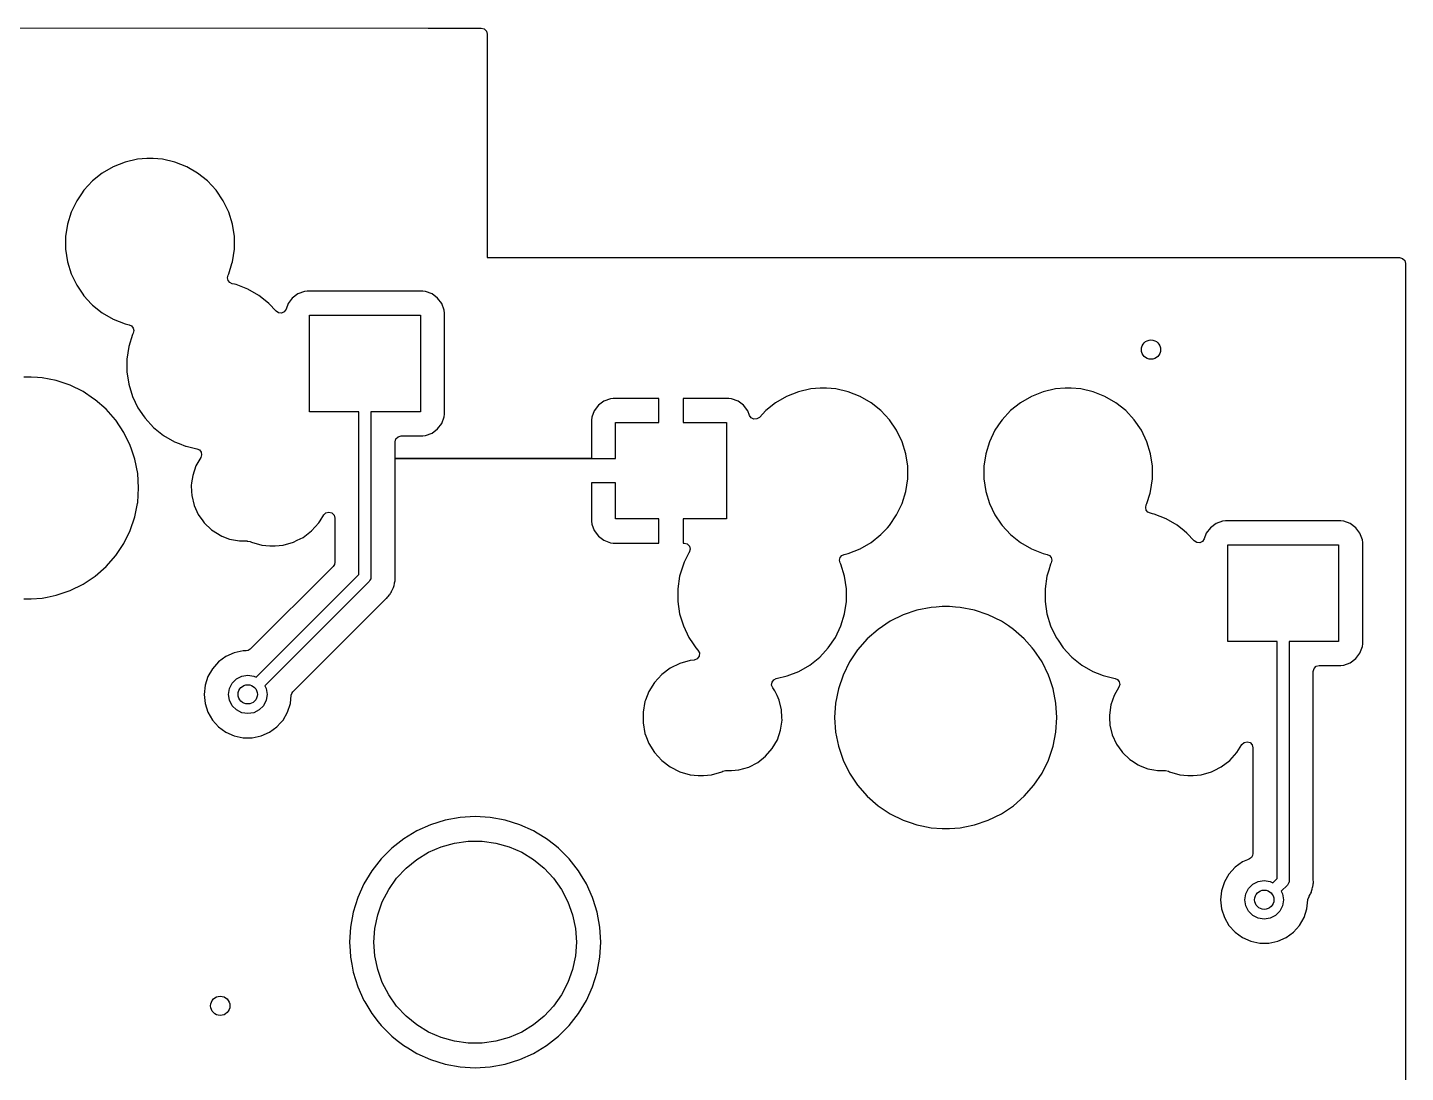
# Model space of a CAD drawing. Extents: x 144.2 to 239.5, y -132.7 to -33.4.
# Drawn here: x 210.93 to 239.52, y -59.85 to -38.18 of the extents above; entities that cross this region are included whole.
import ezdxf

# ---------------------------------------------------------------- set-up
doc = ezdxf.new("R2010")
doc.units = 0
doc.layers.add('BLACK', color=7, linetype='CONTINUOUS')

msp = doc.modelspace()

# ---------------------------------------------------------------- linework, layer by layer
at = {"layer": 'BLACK', "linetype": 'CONTINUOUS'}
for p, q in [((201.445, -38.1805), (219.241, -38.1899)), ((219.241, -38.1899), (220.346, -38.1904)), ((220.346, -38.1904), (220.408, -38.2071)), ((220.408, -38.2071), (220.453, -38.2525)), ((220.453, -38.2525), (220.469, -38.3144)), ((220.469, -38.3144), (220.469, -42.9252)), ((212.71, -41.0669), (212.483, -41.1981)), ((212.955, -40.9711), (212.71, -41.0669)), ((213.21, -40.9127), (212.955, -40.9711)), ((213.407, -40.898), (213.21, -40.9127)), ((213.537, -40.898), (213.407, -40.898)), ((213.407, -40.898), (213.407, -40.898)), ((213.734, -40.9127), (213.537, -40.898)), ((213.537, -40.898), (213.537, -40.898)), ((213.989, -40.9711), (213.734, -40.9127)), ((214.234, -41.0669), (213.989, -40.9711)), ((214.234, -41.0673), (214.234, -41.0669)), ((214.234, -41.0669), (214.234, -41.0669)), ((214.234, -41.0669), (214.234, -41.0669)), ((214.461, -41.1981), (214.234, -41.0673)), ((212.278, -41.3617), (212.1, -41.554)), ((212.483, -41.1981), (212.278, -41.3617)), ((214.666, -41.3617), (214.461, -41.1981)), ((214.461, -41.1981), (214.461, -41.1981)), ((214.844, -41.554), (214.666, -41.3617)), ((214.666, -41.3617), (214.666, -41.3617)), ((214.666, -41.3617), (214.666, -41.3617)), ((212.05, -41.6263), (211.952, -41.7708)), ((212.1, -41.554), (212.05, -41.6263)), ((214.992, -41.7708), (214.844, -41.554)), ((214.844, -41.554), (214.844, -41.554)), ((214.844, -41.554), (214.844, -41.554)), ((211.838, -42.0072), (211.761, -42.2579)), ((211.952, -41.7708), (211.838, -42.0072)), ((215.106, -42.0072), (214.992, -41.7708)), ((215.183, -42.2579), (215.106, -42.0072)), ((211.761, -42.2579), (211.721, -42.5173)), ((215.222, -42.5173), (215.183, -42.2579)), ((211.721, -42.5173), (211.721, -42.7797)), ((215.222, -42.7797), (215.222, -42.5173)), ((211.721, -42.7797), (211.761, -43.0391)), ((215.183, -43.0391), (215.222, -42.7797)), ((211.761, -43.0391), (211.838, -43.2898)), ((215.106, -43.2898), (215.172, -43.0772)), ((215.172, -43.0772), (215.183, -43.0391)), ((220.469, -42.9252), (220.469, -42.9254)), ((220.469, -42.9254), (220.469, -42.95)), ((220.469, -42.95), (220.469, -42.9501)), ((220.469, -42.9501), (220.47, -42.9504)), ((220.47, -42.9504), (220.47, -42.9504)), ((220.47, -42.9504), (220.47, -42.9504)), ((220.47, -42.9504), (220.47, -42.9505)), ((220.47, -42.9505), (220.47, -42.9505)), ((220.47, -42.9505), (220.47, -42.9505)), ((220.47, -42.9505), (220.495, -42.9505)), ((220.495, -42.9505), (220.495, -42.9505)), ((220.495, -42.9505), (220.495, -42.9505)), ((220.495, -42.9505), (239.395, -42.9505)), ((239.395, -42.9505), (239.457, -42.9671)), ((239.457, -42.9671), (239.503, -43.0125)), ((239.503, -43.0125), (239.519, -43.0745)), ((239.519, -43.0745), (239.51, -132.595)), ((211.838, -43.2898), (211.952, -43.5262)), ((215.08, -43.3713), (215.093, -43.3175)), ((215.093, -43.4251), (215.08, -43.3713)), ((215.093, -43.3175), (215.106, -43.2898)), ((215.127, -43.4683), (215.093, -43.4251)), ((211.952, -43.5262), (212.076, -43.7085)), ((212.076, -43.7085), (212.1, -43.743)), ((215.177, -43.4922), (215.127, -43.4683)), ((215.223, -43.5027), (215.177, -43.4922)), ((215.259, -43.5111), (215.223, -43.5027)), ((215.504, -43.6069), (215.259, -43.5111)), ((215.259, -43.5111), (215.259, -43.5111)), ((215.259, -43.5111), (215.259, -43.5111)), ((215.504, -43.6073), (215.504, -43.6069)), ((215.504, -43.6069), (215.504, -43.6069)), ((215.504, -43.6069), (215.504, -43.6069)), ((215.731, -43.7381), (215.504, -43.6073)), ((215.897, -43.8708), (215.731, -43.7381)), ((216.54, -43.7047), (216.424, -43.791)), ((216.675, -43.6544), (216.54, -43.7047)), ((216.734, -43.648), (216.675, -43.6544)), ((219.13, -43.648), (216.734, -43.648)), ((219.189, -43.6544), (219.13, -43.648)), ((219.13, -43.648), (219.13, -43.648)), ((219.324, -43.7047), (219.189, -43.6544)), ((219.44, -43.791), (219.324, -43.7047)), ((212.1, -43.743), (212.258, -43.9139)), ((212.258, -43.9139), (212.278, -43.9353)), ((212.278, -43.9353), (212.483, -44.0989)), ((215.936, -43.9017), (215.897, -43.8708)), ((216.087, -44.0647), (215.936, -43.9017)), ((216.294, -44.0237), (216.258, -44.0749)), ((216.338, -43.9062), (216.294, -44.0237)), ((216.424, -43.791), (216.338, -43.9062)), ((219.526, -43.9062), (219.44, -43.791)), ((219.576, -44.041), (219.526, -43.9062)), ((212.483, -44.0989), (212.71, -44.2301)), ((212.71, -44.2301), (212.955, -44.3259)), ((216.14, -44.0984), (216.087, -44.0647)), ((216.202, -44.102), (216.14, -44.0984)), ((216.258, -44.0749), (216.202, -44.102)), ((216.782, -46.1485), (216.782, -44.1485)), ((216.782, -44.1485), (219.082, -44.1485)), ((219.082, -44.1485), (219.082, -46.1485)), ((219.582, -44.1006), (219.576, -44.041)), ((219.582, -46.1964), (219.582, -44.1006)), ((212.955, -44.3259), (213.037, -44.3448)), ((213.108, -44.5472), (213.031, -44.795)), ((213.037, -44.3448), (213.087, -44.3687)), ((213.087, -44.3687), (213.121, -44.4119)), ((213.121, -44.5195), (213.108, -44.5472)), ((213.121, -44.4119), (213.134, -44.4657)), ((213.134, -44.4657), (213.121, -44.5195)), ((213.031, -44.7979), (212.992, -45.0573)), ((213.031, -44.795), (213.031, -44.7979)), ((212.992, -45.0573), (212.992, -45.3197)), ((211.007, -45.428), (210.857, -45.428)), ((211.136, -45.4364), (211.007, -45.428)), ((211.233, -45.4428), (211.136, -45.4364)), ((211.529, -45.5016), (211.233, -45.4428)), ((212.992, -45.3197), (213.031, -45.5791)), ((211.814, -45.5986), (211.529, -45.5016)), ((212.085, -45.7319), (211.814, -45.5986)), ((212.302, -45.8774), (212.085, -45.7319)), ((213.031, -45.5791), (213.108, -45.8298)), ((226.925, -45.7336), (226.68, -45.8294)), ((227.18, -45.6752), (226.925, -45.7336)), ((227.377, -45.6605), (227.18, -45.6752)), ((227.507, -45.6605), (227.377, -45.6605)), ((227.377, -45.6605), (227.377, -45.6605)), ((227.704, -45.6752), (227.507, -45.6605)), ((227.507, -45.6605), (227.507, -45.6605)), ((227.959, -45.7336), (227.704, -45.6752)), ((228.204, -45.8294), (227.959, -45.7336)), ((232.005, -45.7336), (231.76, -45.8294)), ((232.26, -45.6752), (232.005, -45.7336)), ((232.457, -45.6605), (232.26, -45.6752)), ((232.587, -45.6605), (232.457, -45.6605)), ((232.457, -45.6605), (232.457, -45.6605)), ((232.784, -45.6752), (232.587, -45.6605)), ((232.587, -45.6605), (232.587, -45.6605)), ((233.039, -45.7336), (232.784, -45.6752)), ((233.284, -45.8294), (233.039, -45.7336)), ((212.335, -45.8995), (212.302, -45.8774)), ((212.562, -46.0983), (212.335, -45.8995)), ((213.108, -45.8298), (213.222, -46.0662)), ((222.775, -46.0138), (222.689, -46.1289)), ((222.89, -45.9276), (222.775, -46.0138)), ((223.025, -45.8774), (222.89, -45.9276)), ((223.084, -45.871), (223.025, -45.8774)), ((224.032, -45.871), (223.084, -45.871)), ((224.032, -46.371), (224.032, -45.871)), ((225.48, -45.871), (224.532, -45.871)), ((224.532, -45.871), (224.532, -46.371)), ((225.539, -45.8774), (225.48, -45.871)), ((225.674, -45.9276), (225.539, -45.8774)), ((225.789, -46.0138), (225.674, -45.9276)), ((225.875, -46.1289), (225.789, -46.0138)), ((226.453, -45.9606), (226.248, -46.1242)), ((226.68, -45.8294), (226.453, -45.9606)), ((228.204, -45.8298), (228.204, -45.8294)), ((228.204, -45.8294), (228.204, -45.8294)), ((228.204, -45.8294), (228.204, -45.8294)), ((228.431, -45.9606), (228.204, -45.8298)), ((228.636, -46.1242), (228.431, -45.9606)), ((228.431, -45.9606), (228.431, -45.9606)), ((231.533, -45.9606), (231.328, -46.1242)), ((231.76, -45.8294), (231.533, -45.9606)), ((233.284, -45.8298), (233.284, -45.8294)), ((233.284, -45.8294), (233.284, -45.8294)), ((233.284, -45.8294), (233.284, -45.8294)), ((233.511, -45.9606), (233.284, -45.8298)), ((233.716, -46.1242), (233.511, -45.9606)), ((233.511, -45.9606), (233.511, -45.9606)), ((212.754, -46.3165), (212.562, -46.0983)), ((213.222, -46.0662), (213.351, -46.256)), ((213.351, -46.256), (213.37, -46.283)), ((213.37, -46.283), (213.548, -46.4753)), ((217.807, -46.1485), (216.782, -46.1485)), ((217.807, -49.5262), (217.807, -46.1485)), ((219.082, -46.1485), (218.057, -46.1485)), ((218.057, -46.1485), (218.057, -49.578)), ((219.526, -46.3908), (219.576, -46.256)), ((219.576, -46.256), (219.582, -46.1964)), ((222.638, -46.2636), (222.632, -46.3232)), ((222.689, -46.1289), (222.638, -46.2636)), ((225.911, -46.2236), (225.875, -46.1289)), ((225.947, -46.2747), (225.911, -46.2236)), ((226.003, -46.3019), (225.947, -46.2747)), ((226.065, -46.2982), (226.003, -46.3019)), ((226.118, -46.2646), (226.065, -46.2982)), ((226.248, -46.1242), (226.118, -46.2646)), ((228.814, -46.3165), (228.636, -46.1242)), ((228.636, -46.1242), (228.636, -46.1242)), ((228.636, -46.1242), (228.636, -46.1242)), ((231.328, -46.1242), (231.15, -46.3165)), ((233.894, -46.3165), (233.716, -46.1242)), ((233.716, -46.1242), (233.716, -46.1242)), ((233.716, -46.1242), (233.716, -46.1242)), ((212.761, -46.325), (212.754, -46.3165)), ((212.929, -46.5758), (212.761, -46.325)), ((213.062, -46.8462), (212.929, -46.5758)), ((213.548, -46.4753), (213.548, -46.4753)), ((213.548, -46.4753), (213.753, -46.6389)), ((219.189, -46.6426), (219.324, -46.5923)), ((219.324, -46.5923), (219.44, -46.506)), ((219.44, -46.506), (219.526, -46.3908)), ((222.632, -46.3232), (222.632, -47.121)), ((223.132, -47.121), (223.132, -46.371)), ((223.132, -46.371), (224.032, -46.371)), ((224.532, -46.371), (225.432, -46.371)), ((225.432, -46.371), (225.432, -48.371)), ((228.962, -46.5333), (228.814, -46.3165)), ((228.814, -46.3165), (228.814, -46.3165)), ((228.814, -46.3165), (228.814, -46.3165)), ((229.076, -46.7697), (228.962, -46.5333)), ((231.002, -46.5333), (230.888, -46.7697)), ((231.128, -46.3478), (231.002, -46.5333)), ((231.15, -46.3165), (231.128, -46.3478)), ((234.042, -46.5333), (233.894, -46.3165)), ((233.894, -46.3165), (233.894, -46.3165)), ((233.894, -46.3165), (233.894, -46.3165)), ((234.156, -46.7697), (234.042, -46.5333)), ((213.088, -46.9243), (213.062, -46.8462)), ((213.753, -46.6389), (213.98, -46.7701)), ((213.98, -46.7701), (214.074, -46.8069)), ((214.074, -46.8069), (214.212, -46.8611)), ((214.212, -46.8611), (214.225, -46.8659)), ((214.225, -46.8659), (214.445, -46.9162)), ((218.557, -46.773), (218.574, -46.711)), ((218.557, -47.121), (218.557, -46.773)), ((218.574, -46.711), (218.619, -46.6656)), ((218.619, -46.6656), (218.681, -46.649)), ((218.681, -46.649), (219.13, -46.649)), ((219.13, -46.649), (219.189, -46.6426)), ((219.13, -46.649), (219.13, -46.649)), ((229.153, -47.0204), (229.076, -46.7697)), ((230.888, -46.7697), (230.811, -47.0204)), ((234.233, -47.0204), (234.156, -46.7697)), ((213.159, -47.1318), (213.088, -46.9243)), ((213.218, -47.4276), (213.159, -47.1318)), ((214.525, -47.0991), (214.426, -47.2693)), ((214.445, -46.9162), (214.496, -46.9416)), ((214.496, -46.9416), (214.531, -46.9875)), ((214.541, -47.044), (214.525, -47.0991)), ((214.531, -46.9875), (214.541, -47.044)), ((218.557, -47.621), (218.557, -47.121)), ((218.557, -47.121), (222.632, -47.121)), ((222.632, -47.121), (218.557, -47.121)), ((222.632, -47.121), (223.132, -47.121)), ((229.192, -47.2798), (229.153, -47.0204)), ((230.811, -47.0204), (230.772, -47.2798)), ((234.272, -47.2798), (234.233, -47.0204)), ((213.237, -47.7285), (213.218, -47.4276)), ((214.426, -47.2693), (214.358, -47.4679)), ((229.192, -47.5422), (229.192, -47.2798)), ((230.772, -47.2798), (230.772, -47.5422)), ((234.272, -47.5422), (234.272, -47.2798)), ((213.218, -48.0294), (213.237, -47.7285)), ((214.336, -47.621), (214.328, -47.6759)), ((214.328, -47.6759), (214.334, -47.8016)), ((214.358, -47.4679), (214.336, -47.621)), ((218.557, -49.5427), (218.557, -47.621)), ((223.132, -47.621), (222.632, -47.621)), ((222.632, -47.621), (222.632, -48.4188)), ((223.132, -48.371), (223.132, -47.621)), ((229.153, -47.8016), (229.192, -47.5422)), ((230.772, -47.5422), (230.811, -47.8016)), ((234.233, -47.8016), (234.272, -47.5422)), ((214.334, -47.8016), (214.338, -47.8858)), ((214.338, -47.8858), (214.387, -48.0901)), ((229.076, -48.0523), (229.153, -47.8016)), ((230.811, -47.8016), (230.888, -48.0523)), ((234.156, -48.0523), (234.222, -47.8397)), ((234.222, -47.8397), (234.233, -47.8016)), ((213.159, -48.3252), (213.213, -48.0523)), ((213.213, -48.0523), (213.218, -48.0294)), ((213.218, -48.0294), (213.218, -48.0294)), ((213.218, -48.0294), (213.218, -48.0294)), ((214.387, -48.0901), (214.475, -48.2813)), ((214.475, -48.2813), (214.567, -48.4105)), ((217.002, -48.4105), (217.077, -48.2888)), ((217.077, -48.2888), (217.123, -48.2452)), ((217.123, -48.2452), (217.185, -48.2301)), ((217.185, -48.2301), (217.246, -48.2475)), ((217.246, -48.2475), (217.29, -48.2927)), ((217.29, -48.2927), (217.306, -48.3541)), ((228.814, -48.5055), (228.962, -48.2887)), ((228.962, -48.2887), (229.076, -48.0523)), ((230.888, -48.0523), (231.002, -48.2887)), ((231.002, -48.2887), (231.131, -48.4784)), ((234.13, -48.1338), (234.143, -48.08)), ((234.143, -48.1876), (234.13, -48.1338)), ((234.143, -48.08), (234.156, -48.0523)), ((234.177, -48.2308), (234.143, -48.1876)), ((234.227, -48.2547), (234.177, -48.2308)), ((234.273, -48.2652), (234.227, -48.2547)), ((234.309, -48.2736), (234.273, -48.2652)), ((234.554, -48.3694), (234.309, -48.2736)), ((234.309, -48.2736), (234.309, -48.2736)), ((234.309, -48.2736), (234.309, -48.2736)), ((213.062, -48.6108), (213.159, -48.3252)), ((214.567, -48.4105), (214.597, -48.4525)), ((214.597, -48.4525), (214.749, -48.5975)), ((214.749, -48.5975), (214.783, -48.6195)), ((216.824, -48.6195), (216.974, -48.4551)), ((216.974, -48.4551), (217.002, -48.4105)), ((217.306, -48.3541), (217.306, -49.2675)), ((222.632, -48.4188), (222.638, -48.4784)), ((222.638, -48.4784), (222.689, -48.6131)), ((224.032, -48.371), (223.132, -48.371)), ((224.032, -48.871), (224.032, -48.371)), ((225.432, -48.371), (224.532, -48.371)), ((224.532, -48.371), (224.532, -48.871)), ((228.636, -48.6978), (228.77, -48.5535)), ((228.77, -48.5535), (228.814, -48.5055)), ((228.814, -48.5055), (228.814, -48.5055)), ((228.814, -48.5055), (228.814, -48.5055)), ((231.131, -48.4784), (231.15, -48.5055)), ((231.15, -48.5055), (231.328, -48.6978)), ((234.554, -48.3698), (234.554, -48.3694)), ((234.554, -48.3694), (234.554, -48.3694)), ((234.554, -48.3694), (234.554, -48.3694)), ((234.781, -48.5006), (234.554, -48.3698)), ((234.93, -48.6195), (234.781, -48.5006)), ((235.474, -48.5535), (235.388, -48.6687)), ((235.59, -48.4672), (235.474, -48.5535)), ((235.725, -48.4169), (235.59, -48.4672)), ((235.784, -48.4105), (235.725, -48.4169)), ((238.18, -48.4105), (235.784, -48.4105)), ((238.239, -48.4169), (238.18, -48.4105)), ((238.18, -48.4105), (238.18, -48.4105)), ((238.374, -48.4672), (238.239, -48.4169)), ((238.49, -48.5535), (238.374, -48.4672)), ((238.576, -48.6687), (238.49, -48.5535)), ((212.761, -49.132), (212.929, -48.8812)), ((212.929, -48.8812), (213.062, -48.6108)), ((214.783, -48.6195), (214.925, -48.7111)), ((214.925, -48.7111), (214.965, -48.7268)), ((214.965, -48.7268), (215.121, -48.7892)), ((215.121, -48.7892), (215.249, -48.814)), ((215.249, -48.814), (215.327, -48.829)), ((215.327, -48.829), (215.327, -48.829)), ((215.327, -48.829), (215.484, -48.829)), ((215.484, -48.829), (215.486, -48.8288)), ((215.484, -48.829), (215.484, -48.829)), ((215.486, -48.8288), (215.487, -48.829)), ((215.487, -48.829), (215.49, -48.829)), ((215.49, -48.829), (215.49, -48.8296)), ((215.49, -48.8296), (215.553, -48.8413)), ((215.553, -48.8413), (215.576, -48.8527)), ((215.576, -48.8527), (215.79, -48.9136)), ((216.234, -48.9136), (216.448, -48.8527)), ((216.448, -48.8527), (216.525, -48.8144)), ((216.525, -48.8144), (216.647, -48.7536)), ((216.647, -48.7536), (216.824, -48.6195)), ((222.689, -48.6131), (222.775, -48.7282)), ((222.775, -48.7282), (222.89, -48.8144)), ((222.89, -48.8144), (223.025, -48.8646)), ((223.025, -48.8646), (223.084, -48.871)), ((223.084, -48.871), (224.032, -48.871)), ((224.532, -48.871), (224.555, -48.871)), ((224.555, -48.871), (224.619, -48.8888)), ((228.204, -48.9926), (228.431, -48.8614)), ((228.431, -48.8614), (228.636, -48.6978)), ((231.328, -48.6978), (231.328, -48.6978)), ((231.328, -48.6978), (231.533, -48.8614)), ((231.533, -48.8614), (231.76, -48.9926)), ((234.986, -48.6642), (234.93, -48.6195)), ((235.137, -48.8272), (234.986, -48.6642)), ((235.19, -48.8609), (235.137, -48.8272)), ((235.252, -48.8645), (235.19, -48.8609)), ((235.308, -48.8374), (235.252, -48.8645)), ((235.344, -48.7862), (235.308, -48.8374)), ((235.388, -48.6687), (235.344, -48.7862)), ((238.626, -48.8035), (238.576, -48.6687)), ((238.632, -48.8631), (238.626, -48.8035)), ((238.632, -50.9589), (238.632, -48.8631)), ((212.562, -49.3587), (212.761, -49.132)), ((215.79, -48.9136), (215.956, -48.929)), ((215.956, -48.929), (215.956, -48.929)), ((215.956, -48.929), (216.068, -48.929)), ((216.068, -48.929), (216.234, -48.9136)), ((216.068, -48.929), (216.068, -48.929)), ((224.652, -49.0733), (224.558, -49.2675)), ((224.619, -48.8888), (224.665, -48.9371)), ((224.654, -49.0705), (224.652, -49.0733)), ((224.658, -49.0649), (224.654, -49.0705)), ((224.679, -49.002), (224.658, -49.0649)), ((224.665, -48.9371), (224.679, -49.002)), ((227.793, -49.1744), (227.827, -49.1312)), ((227.827, -49.1312), (227.877, -49.1073)), ((227.877, -49.1073), (227.959, -49.0884)), ((227.959, -49.0884), (228.204, -48.9926)), ((231.76, -48.9926), (232.005, -49.0884)), ((232.005, -49.0884), (232.087, -49.1073)), ((232.087, -49.1073), (232.137, -49.1312)), ((232.137, -49.1312), (232.171, -49.1744)), ((235.832, -50.911), (235.832, -48.911)), ((235.832, -48.911), (238.132, -48.911)), ((238.132, -48.911), (238.132, -50.911)), ((212.335, -49.5575), (212.562, -49.3587)), ((217.27, -49.3552), (215.552, -51.0732)), ((217.297, -49.315), (217.27, -49.3552)), ((217.306, -49.2675), (217.297, -49.315)), ((224.538, -49.3097), (224.461, -49.5604)), ((224.558, -49.2675), (224.538, -49.3097)), ((227.78, -49.2282), (227.793, -49.1744)), ((227.793, -49.282), (227.78, -49.2282)), ((227.806, -49.3097), (227.793, -49.282)), ((227.883, -49.5604), (227.806, -49.3097)), ((232.12, -49.4339), (232.081, -49.5604)), ((232.158, -49.3097), (232.12, -49.4339)), ((232.171, -49.282), (232.158, -49.3097)), ((232.171, -49.1744), (232.184, -49.2282)), ((232.184, -49.2282), (232.171, -49.282)), ((211.814, -49.8584), (212.085, -49.7251)), ((212.085, -49.7251), (212.335, -49.5575)), ((215.677, -51.6566), (217.807, -49.5262)), ((218.02, -49.6664), (215.853, -51.8334)), ((218.035, -49.6392), (218.02, -49.6664)), ((218.052, -49.6132), (218.035, -49.6392)), ((218.053, -49.607), (218.052, -49.6132)), ((218.054, -49.6046), (218.053, -49.607)), ((218.057, -49.578), (218.054, -49.6001)), ((218.054, -49.6001), (218.054, -49.6046)), ((218.537, -49.7539), (218.544, -49.7108)), ((218.544, -49.7108), (218.547, -49.6993)), ((218.547, -49.6993), (218.557, -49.657)), ((218.558, -49.5543), (218.557, -49.5427)), ((218.557, -49.637), (218.559, -49.6176)), ((218.557, -49.657), (218.557, -49.637)), ((218.562, -49.5978), (218.558, -49.5543)), ((218.559, -49.6176), (218.561, -49.6025)), ((218.561, -49.6025), (218.562, -49.5978)), ((224.461, -49.5604), (224.421, -49.8198)), ((227.922, -49.8198), (227.883, -49.5604)), ((232.081, -49.5604), (232.041, -49.8198)), ((211.007, -50.029), (211.233, -50.0142)), ((211.233, -50.0142), (211.342, -49.9925)), ((211.233, -50.0142), (211.233, -50.0142)), ((211.233, -50.0142), (211.233, -50.0142)), ((211.342, -49.9925), (211.529, -49.9554)), ((211.529, -49.9554), (211.814, -49.8584)), ((218.334, -50.0638), (218.38, -50.0147)), ((218.38, -50.0147), (218.383, -50.012)), ((218.383, -50.012), (218.402, -49.9925)), ((218.402, -49.9925), (218.405, -49.9893)), ((218.405, -49.9893), (218.412, -49.9804)), ((218.412, -49.9804), (218.442, -49.9486)), ((218.442, -49.9486), (218.452, -49.931)), ((218.452, -49.931), (218.462, -49.9148)), ((218.462, -49.9148), (218.475, -49.8989)), ((218.475, -49.8989), (218.492, -49.8589)), ((218.492, -49.8589), (218.497, -49.8484)), ((218.497, -49.8484), (218.518, -49.8101)), ((218.518, -49.8101), (218.523, -49.7907)), ((218.523, -49.7907), (218.529, -49.7723)), ((218.529, -49.7723), (218.537, -49.7539)), ((224.421, -49.8198), (224.421, -50.0822)), ((227.922, -50.0822), (227.922, -49.8198)), ((232.041, -49.8198), (232.041, -50.0822)), ((210.857, -50.029), (211.007, -50.029)), ((211.007, -50.029), (211.007, -50.029)), ((216.439, -51.9556), (218.316, -50.0788)), ((218.316, -50.0788), (218.332, -50.0659)), ((218.332, -50.0659), (218.334, -50.0638)), ((218.334, -50.0638), (218.334, -50.0638)), ((224.421, -50.0822), (224.461, -50.3416)), ((227.883, -50.3416), (227.922, -50.0822)), ((229.385, -50.2641), (229.1, -50.3611)), ((229.681, -50.2053), (229.385, -50.2641)), ((229.786, -50.1984), (229.681, -50.2053)), ((229.907, -50.1905), (229.786, -50.1984)), ((230.057, -50.1905), (229.907, -50.1905)), ((230.186, -50.1989), (230.057, -50.1905)), ((230.283, -50.2053), (230.186, -50.1989)), ((230.579, -50.2641), (230.283, -50.2053)), ((230.864, -50.3611), (230.579, -50.2641)), ((232.041, -50.0822), (232.081, -50.3416)), ((224.461, -50.3416), (224.538, -50.5923)), ((224.538, -50.5923), (224.652, -50.8287)), ((227.692, -50.8287), (227.806, -50.5923)), ((227.806, -50.5923), (227.883, -50.3416)), ((228.829, -50.4944), (228.579, -50.662)), ((229.1, -50.3611), (228.829, -50.4944)), ((231.135, -50.4944), (230.864, -50.3611)), ((231.281, -50.5923), (231.135, -50.4944)), ((231.385, -50.662), (231.281, -50.5923)), ((232.081, -50.3416), (232.158, -50.5923)), ((232.158, -50.5923), (232.272, -50.8287)), ((224.652, -50.8287), (224.741, -50.9589)), ((227.544, -51.0455), (227.692, -50.8287)), ((228.352, -50.8608), (228.153, -51.0875)), ((228.579, -50.662), (228.352, -50.8608)), ((231.612, -50.8608), (231.385, -50.662)), ((231.774, -51.0455), (231.612, -50.8608)), ((232.272, -50.8287), (232.311, -50.8858)), ((215.22, -51.1489), (215.047, -51.2258)), ((215.405, -51.1095), (215.22, -51.1489)), ((215.465, -51.1095), (215.405, -51.1095)), ((215.512, -51.1001), (215.465, -51.1095)), ((215.552, -51.0732), (215.512, -51.1001)), ((224.741, -50.9589), (224.8, -51.0455)), ((224.8, -51.0455), (224.841, -51.0905)), ((224.841, -51.0905), (224.872, -51.1513)), ((224.872, -51.1513), (224.866, -51.2192)), ((227.366, -51.2378), (227.485, -51.1095)), ((227.485, -51.1095), (227.544, -51.0455)), ((227.544, -51.0455), (227.544, -51.0455)), ((227.544, -51.0455), (227.544, -51.0455)), ((228.153, -51.0875), (227.985, -51.3383)), ((231.811, -51.0875), (231.774, -51.0455)), ((231.979, -51.3383), (231.811, -51.0875)), ((232.311, -50.8858), (232.42, -51.0455)), ((232.42, -51.0455), (232.587, -51.2258)), ((236.857, -50.911), (235.832, -50.911)), ((236.857, -55.8262), (236.857, -50.911)), ((238.132, -50.911), (237.107, -50.911)), ((237.107, -50.911), (237.107, -55.878)), ((238.49, -51.2685), (238.576, -51.1533)), ((238.576, -51.1533), (238.626, -51.0185)), ((238.626, -51.0185), (238.632, -50.9589)), ((214.894, -51.3371), (214.767, -51.4778)), ((215.047, -51.2258), (214.894, -51.3371)), ((224.466, -51.3668), (224.267, -51.4659)), ((224.68, -51.3059), (224.466, -51.3668)), ((224.762, -51.2983), (224.68, -51.3059)), ((224.825, -51.2737), (224.762, -51.2983)), ((224.866, -51.2192), (224.825, -51.2737)), ((226.934, -51.5326), (227.161, -51.4014)), ((227.161, -51.4014), (227.366, -51.2378)), ((227.985, -51.3383), (227.852, -51.6087)), ((232.112, -51.6087), (231.979, -51.3383)), ((232.587, -51.2258), (232.598, -51.2378)), ((232.598, -51.2378), (232.803, -51.4014)), ((232.803, -51.4014), (233.03, -51.5326)), ((237.624, -51.4735), (237.669, -51.4281)), ((237.669, -51.4281), (237.731, -51.4115)), ((237.731, -51.4115), (238.18, -51.4115)), ((238.18, -51.4115), (238.239, -51.4051)), ((238.18, -51.4115), (238.18, -51.4115)), ((238.239, -51.4051), (238.374, -51.3548)), ((238.374, -51.3548), (238.49, -51.2685)), ((214.673, -51.6417), (214.614, -51.8217)), ((214.767, -51.4778), (214.673, -51.6417)), ((215.176, -51.7749), (215.265, -51.6864)), ((215.265, -51.6864), (215.376, -51.6296)), ((215.376, -51.6296), (215.5, -51.61)), ((215.5, -51.61), (215.624, -51.6296)), ((215.624, -51.6296), (215.677, -51.6566)), ((224.09, -51.6), (223.94, -51.7644)), ((224.267, -51.4659), (224.09, -51.6)), ((226.378, -51.7562), (226.412, -51.7068)), ((226.412, -51.7068), (226.466, -51.6795)), ((226.466, -51.6795), (226.689, -51.6284)), ((226.689, -51.6284), (226.934, -51.5326)), ((227.852, -51.6087), (227.755, -51.8943)), ((232.138, -51.6868), (232.112, -51.6087)), ((232.209, -51.8943), (232.138, -51.6868)), ((233.03, -51.5326), (233.124, -51.5694)), ((233.124, -51.5694), (233.251, -51.619)), ((233.251, -51.619), (233.275, -51.6284)), ((233.275, -51.6284), (233.495, -51.6787)), ((233.495, -51.6787), (233.546, -51.7041)), ((233.546, -51.7041), (233.581, -51.75)), ((237.607, -51.5355), (237.624, -51.4735)), ((237.607, -55.8427), (237.607, -51.5355)), ((214.614, -51.8217), (214.595, -52.01)), ((214.595, -52.01), (214.614, -52.1983)), ((215.1, -52.01), (215.12, -51.8864)), ((215.12, -52.1336), (215.1, -52.01)), ((215.12, -51.8864), (215.176, -51.7749)), ((215.853, -51.8334), (215.88, -51.8864)), ((215.88, -51.8864), (215.9, -52.01)), ((215.9, -52.01), (215.88, -52.1336)), ((216.403, -52.0303), (216.415, -51.9899)), ((216.415, -51.9899), (216.439, -51.9556)), ((223.823, -51.9536), (223.755, -52.1294)), ((223.94, -51.7644), (223.823, -51.9536)), ((226.37, -51.8161), (226.378, -51.7562)), ((226.392, -51.8723), (226.37, -51.8161)), ((226.439, -51.9382), (226.392, -51.8723)), ((226.439, -51.9383), (226.439, -51.9382)), ((226.439, -51.9382), (226.439, -51.9382)), ((226.482, -52.0318), (226.439, -51.9383)), ((227.755, -51.8943), (227.696, -52.1901)), ((232.268, -52.1901), (232.209, -51.8943)), ((233.575, -51.8616), (233.476, -52.0318)), ((233.591, -51.8065), (233.575, -51.8616)), ((233.581, -51.75), (233.591, -51.8065)), ((214.614, -52.1983), (214.673, -52.3783)), ((215.176, -52.2451), (215.12, -52.1336)), ((215.265, -52.3336), (215.176, -52.2451)), ((215.824, -52.2451), (215.735, -52.3336)), ((215.88, -52.1336), (215.824, -52.2451)), ((216.327, -52.3783), (216.386, -52.1983)), ((216.386, -52.1983), (216.403, -52.0303)), ((223.742, -52.1611), (223.701, -52.3798)), ((223.755, -52.1294), (223.742, -52.1611)), ((226.527, -52.1294), (226.482, -52.0318)), ((226.576, -52.3337), (226.527, -52.1294)), ((227.696, -52.1901), (227.677, -52.491)), ((232.287, -52.491), (232.268, -52.1901)), ((233.408, -52.2304), (233.378, -52.4384)), ((233.476, -52.0318), (233.408, -52.2304)), ((214.673, -52.3783), (214.767, -52.5422)), ((214.767, -52.5422), (214.894, -52.6829)), ((215.376, -52.3904), (215.265, -52.3336)), ((215.5, -52.41), (215.376, -52.3904)), ((215.624, -52.3904), (215.5, -52.41)), ((215.735, -52.3336), (215.624, -52.3904)), ((216.178, -52.6022), (216.233, -52.5422)), ((216.233, -52.5422), (216.327, -52.3783)), ((223.701, -52.3798), (223.701, -52.6022)), ((226.556, -52.7516), (226.586, -52.5436)), ((226.584, -52.491), (226.576, -52.3337)), ((226.586, -52.5436), (226.584, -52.491)), ((227.677, -52.491), (227.696, -52.7919)), ((232.268, -52.7919), (232.287, -52.491)), ((233.378, -52.4384), (233.378, -52.4384)), ((233.378, -52.4384), (233.38, -52.4895)), ((233.38, -52.4895), (233.388, -52.6483)), ((214.894, -52.6829), (215.047, -52.7942)), ((215.047, -52.7942), (215.22, -52.8711)), ((215.22, -52.8711), (215.405, -52.9105)), ((215.595, -52.9105), (215.718, -52.8843)), ((215.718, -52.8843), (215.78, -52.8711)), ((215.78, -52.8711), (215.953, -52.7942)), ((215.953, -52.7942), (216.106, -52.6829)), ((216.106, -52.6829), (216.178, -52.6022)), ((223.701, -52.6022), (223.742, -52.8209)), ((223.742, -52.8209), (223.762, -52.8711)), ((223.762, -52.8711), (223.823, -53.0284)), ((226.488, -52.9502), (226.556, -52.7516)), ((227.696, -52.7919), (227.755, -53.0877)), ((232.209, -53.0877), (232.268, -52.7919)), ((233.388, -52.6483), (233.437, -52.8526)), ((233.437, -52.8526), (233.525, -53.0438)), ((215.405, -52.9105), (215.405, -52.9105)), ((215.405, -52.9105), (215.595, -52.9105)), ((215.595, -52.9105), (215.595, -52.9105)), ((223.823, -53.0284), (223.94, -53.2176)), ((226.245, -53.2911), (226.383, -53.1323)), ((226.383, -53.1323), (226.488, -52.9502)), ((227.755, -53.0877), (227.852, -53.3733)), ((232.112, -53.3733), (232.209, -53.0877)), ((233.525, -53.0438), (233.635, -53.1986)), ((236.024, -53.2176), (236.127, -53.0513)), ((236.127, -53.0513), (236.173, -53.0077)), ((236.173, -53.0077), (236.235, -52.9926)), ((236.235, -52.9926), (236.296, -53.01)), ((236.296, -53.01), (236.34, -53.0552)), ((236.34, -53.0552), (236.356, -53.1166)), ((236.356, -53.1166), (236.356, -55.3077)), ((223.94, -53.2176), (224.09, -53.382)), ((224.09, -53.382), (224.267, -53.5161)), ((225.893, -53.5173), (226.08, -53.421)), ((226.08, -53.421), (226.245, -53.2911)), ((227.852, -53.3733), (227.985, -53.6437)), ((231.979, -53.6437), (232.112, -53.3733)), ((233.635, -53.1986), (233.647, -53.215)), ((233.647, -53.215), (233.799, -53.36)), ((233.799, -53.36), (233.833, -53.382)), ((233.833, -53.382), (233.975, -53.4736)), ((235.697, -53.5161), (235.874, -53.382)), ((235.874, -53.382), (236.024, -53.2176)), ((224.267, -53.5161), (224.466, -53.6152)), ((224.466, -53.6152), (224.68, -53.6761)), ((224.68, -53.6761), (224.846, -53.6915)), ((224.846, -53.6915), (224.846, -53.6915)), ((224.846, -53.6915), (224.958, -53.6915)), ((224.958, -53.6915), (225.124, -53.6761)), ((224.958, -53.6915), (224.958, -53.6915)), ((225.124, -53.6761), (225.338, -53.6152)), ((225.338, -53.6152), (225.359, -53.6045)), ((225.359, -53.6045), (225.414, -53.5915)), ((225.414, -53.5915), (225.534, -53.5915)), ((225.534, -53.5915), (225.691, -53.5765)), ((225.534, -53.5915), (225.534, -53.5915)), ((225.691, -53.5765), (225.893, -53.5173)), ((227.985, -53.6437), (227.985, -53.6437)), ((227.985, -53.6437), (228.153, -53.8945)), ((231.811, -53.8945), (231.979, -53.6437)), ((233.975, -53.4736), (234.015, -53.4893)), ((234.015, -53.4893), (234.171, -53.5517)), ((234.171, -53.5517), (234.299, -53.5765)), ((234.299, -53.5765), (234.377, -53.5915)), ((234.377, -53.5915), (234.377, -53.5915)), ((234.377, -53.5915), (234.534, -53.5915)), ((234.534, -53.5915), (234.536, -53.5913)), ((234.534, -53.5915), (234.534, -53.5915)), ((234.536, -53.5913), (234.537, -53.5915)), ((234.537, -53.5915), (234.54, -53.5915)), ((234.54, -53.5915), (234.54, -53.5921)), ((234.54, -53.5921), (234.603, -53.6038)), ((234.603, -53.6038), (234.626, -53.6152)), ((234.626, -53.6152), (234.84, -53.6761)), ((234.84, -53.6761), (235.006, -53.6915)), ((235.006, -53.6915), (235.006, -53.6915)), ((235.006, -53.6915), (235.118, -53.6915)), ((235.118, -53.6915), (235.284, -53.6761)), ((235.118, -53.6915), (235.118, -53.6915)), ((235.284, -53.6761), (235.498, -53.6152)), ((235.498, -53.6152), (235.552, -53.5879)), ((235.552, -53.5879), (235.697, -53.5161)), ((228.153, -53.8945), (228.352, -54.1212)), ((231.612, -54.1212), (231.811, -53.8945)), ((228.352, -54.1212), (228.579, -54.32)), ((231.385, -54.32), (231.612, -54.1212)), ((219.904, -54.5637), (219.595, -54.6205)), ((220.218, -54.5447), (219.904, -54.5637)), ((220.532, -54.5637), (220.218, -54.5447)), ((220.841, -54.6205), (220.532, -54.5637)), ((228.579, -54.32), (228.579, -54.32)), ((228.579, -54.32), (228.829, -54.4876)), ((228.829, -54.4876), (229.1, -54.6209)), ((230.864, -54.6209), (231.135, -54.4876)), ((231.135, -54.4876), (231.385, -54.32)), ((219.007, -54.8432), (218.738, -55.0059)), ((219.294, -54.714), (219.007, -54.8432)), ((219.595, -54.6205), (219.294, -54.714)), ((221.142, -54.714), (220.841, -54.6205)), ((221.429, -54.8432), (221.142, -54.714)), ((221.142, -54.714), (221.142, -54.714)), ((221.142, -54.714), (221.142, -54.714)), ((221.505, -54.8893), (221.429, -54.8432)), ((229.1, -54.6209), (229.243, -54.6694)), ((229.243, -54.6694), (229.385, -54.7179)), ((229.385, -54.7179), (229.485, -54.7377)), ((229.485, -54.7377), (229.681, -54.7767)), ((229.681, -54.7767), (229.681, -54.7767)), ((229.681, -54.7767), (229.681, -54.7767)), ((229.681, -54.7767), (229.907, -54.7915)), ((229.907, -54.7915), (230.057, -54.7915)), ((230.057, -54.7915), (230.283, -54.7767)), ((230.057, -54.7915), (230.057, -54.7915)), ((230.283, -54.7767), (230.38, -54.7575)), ((230.283, -54.7767), (230.283, -54.7767)), ((230.283, -54.7767), (230.283, -54.7767)), ((230.38, -54.7575), (230.579, -54.7179)), ((230.579, -54.7179), (230.864, -54.6209)), ((218.738, -55.0059), (218.49, -55.1999)), ((219.252, -55.2854), (219.515, -55.1713)), ((219.515, -55.1713), (219.791, -55.0939)), ((219.791, -55.0939), (220.075, -55.0549)), ((220.075, -55.0549), (220.361, -55.0549)), ((220.361, -55.0549), (220.645, -55.0939)), ((220.645, -55.0939), (220.921, -55.1713)), ((220.921, -55.1713), (221.184, -55.2854)), ((221.698, -55.0059), (221.505, -54.8893)), ((221.871, -55.1413), (221.698, -55.0059)), ((221.946, -55.1999), (221.871, -55.1413)), ((218.268, -55.4224), (218.074, -55.67)), ((218.49, -55.1999), (218.268, -55.4224)), ((218.785, -55.6152), (219.007, -55.4344)), ((219.007, -55.4344), (219.252, -55.2854)), ((221.184, -55.2854), (221.429, -55.4344)), ((221.429, -55.4344), (221.651, -55.6152)), ((222.168, -55.4224), (221.946, -55.1999)), ((222.218, -55.4858), (222.168, -55.4224)), ((236.242, -55.439), (236.137, -55.4858)), ((236.283, -55.421), (236.242, -55.439)), ((236.322, -55.3939), (236.283, -55.421)), ((236.347, -55.3542), (236.322, -55.3939)), ((236.356, -55.3077), (236.347, -55.3542)), ((218.074, -55.67), (217.911, -55.9393)), ((218.589, -55.8247), (218.785, -55.6152)), ((221.651, -55.6152), (221.847, -55.8247)), ((222.362, -55.67), (222.218, -55.4858)), ((222.403, -55.7378), (222.362, -55.67)), ((222.525, -55.9393), (222.403, -55.7378)), ((235.857, -55.7378), (235.763, -55.9017)), ((235.984, -55.5971), (235.857, -55.7378)), ((236.137, -55.4858), (235.984, -55.5971)), ((217.911, -55.9393), (217.782, -56.2262)), ((218.424, -56.0589), (218.589, -55.8247)), ((221.847, -55.8247), (222.012, -56.0589)), ((222.654, -56.2262), (222.525, -55.9393)), ((235.763, -55.9017), (235.704, -56.0817)), ((236.266, -56.0349), (236.355, -55.9464)), ((236.355, -55.9464), (236.466, -55.8896)), ((236.466, -55.8896), (236.59, -55.87)), ((236.59, -55.87), (236.714, -55.8896)), ((236.714, -55.8896), (236.767, -55.9166)), ((236.767, -55.9166), (236.857, -55.8262)), ((237.07, -55.9664), (236.943, -56.0934)), ((237.085, -55.9392), (237.07, -55.9664)), ((237.102, -55.9132), (237.085, -55.9392)), ((237.103, -55.907), (237.102, -55.9132)), ((237.104, -55.9046), (237.103, -55.907)), ((237.107, -55.878), (237.104, -55.9001)), ((237.104, -55.9001), (237.104, -55.9046)), ((237.587, -56.0539), (237.594, -56.0107)), ((237.594, -56.0107), (237.597, -55.9993)), ((237.597, -55.9993), (237.607, -55.957)), ((237.608, -55.8543), (237.607, -55.8427)), ((237.607, -55.937), (237.609, -55.9176)), ((237.607, -55.957), (237.607, -55.937)), ((237.612, -55.8978), (237.608, -55.8543)), ((237.609, -55.9176), (237.612, -55.9017)), ((237.612, -55.9017), (237.612, -55.8978)), ((217.782, -56.2262), (217.688, -56.5265)), ((218.196, -56.5834), (218.292, -56.3134)), ((218.292, -56.3134), (218.424, -56.0589)), ((222.012, -56.0589), (222.144, -56.3134)), ((222.144, -56.3134), (222.24, -56.5834)), ((222.667, -56.2665), (222.654, -56.2262)), ((222.654, -56.2262), (222.654, -56.2262)), ((222.654, -56.2262), (222.654, -56.2262)), ((222.748, -56.5265), (222.667, -56.2665)), ((235.704, -56.0817), (235.685, -56.27)), ((235.685, -56.27), (235.704, -56.4583)), ((236.19, -56.27), (236.21, -56.1464)), ((236.21, -56.3936), (236.19, -56.27)), ((236.21, -56.1464), (236.266, -56.0349)), ((236.943, -56.0934), (236.97, -56.1464)), ((236.97, -56.1464), (236.99, -56.27)), ((236.99, -56.27), (236.97, -56.3936)), ((237.476, -56.4583), (237.495, -56.27)), ((237.495, -56.27), (237.496, -56.2665)), ((237.495, -56.27), (237.495, -56.27)), ((237.496, -56.2665), (237.521, -56.2035)), ((237.521, -56.2035), (237.525, -56.1989)), ((237.525, -56.1989), (237.542, -56.1589)), ((237.542, -56.1589), (237.547, -56.1484)), ((237.547, -56.1484), (237.568, -56.1101)), ((237.568, -56.1101), (237.573, -56.0907)), ((237.573, -56.0907), (237.579, -56.0723)), ((237.579, -56.0723), (237.587, -56.0539)), ((217.688, -56.5265), (217.632, -56.836)), ((218.138, -56.864), (218.196, -56.5834)), ((222.24, -56.5834), (222.298, -56.864)), ((222.804, -56.836), (222.748, -56.5265)), ((235.704, -56.4583), (235.763, -56.6383)), ((236.266, -56.5051), (236.21, -56.3936)), ((236.355, -56.5936), (236.266, -56.5051)), ((236.466, -56.6504), (236.355, -56.5936)), ((236.825, -56.5936), (236.714, -56.6504)), ((236.914, -56.5051), (236.825, -56.5936)), ((236.97, -56.3936), (236.914, -56.5051)), ((237.417, -56.6383), (237.476, -56.4583)), ((217.632, -56.836), (217.613, -57.15)), ((218.118, -57.15), (218.138, -56.864)), ((222.298, -56.864), (222.318, -57.15)), ((222.823, -57.15), (222.804, -56.836)), ((235.763, -56.6383), (235.857, -56.8022)), ((235.857, -56.8022), (235.984, -56.9429)), ((236.59, -56.67), (236.466, -56.6504)), ((236.714, -56.6504), (236.59, -56.67)), ((237.196, -56.9429), (237.323, -56.8022)), ((237.323, -56.8022), (237.417, -56.6383)), ((217.613, -57.15), (217.623, -57.3266)), ((218.138, -57.4359), (218.118, -57.15)), ((222.318, -57.15), (222.298, -57.4359)), ((222.804, -57.464), (222.823, -57.15)), ((235.984, -56.9429), (236.137, -57.0542)), ((236.137, -57.0542), (236.31, -57.1311)), ((236.31, -57.1311), (236.495, -57.1705)), ((236.495, -57.1705), (236.495, -57.1705)), ((236.495, -57.1705), (236.685, -57.1705)), ((236.685, -57.1705), (236.808, -57.1443)), ((236.685, -57.1705), (236.685, -57.1705)), ((236.808, -57.1443), (236.87, -57.1311)), ((236.87, -57.1311), (237.043, -57.0542)), ((237.043, -57.0542), (237.196, -56.9429)), ((217.623, -57.3266), (217.632, -57.464)), ((218.196, -57.7166), (218.138, -57.4359)), ((222.298, -57.4359), (222.24, -57.7166)), ((217.632, -57.464), (217.658, -57.605)), ((217.658, -57.605), (217.688, -57.7735)), ((218.292, -57.9866), (218.196, -57.7166)), ((222.24, -57.7166), (222.144, -57.9866)), ((222.748, -57.7735), (222.804, -57.464)), ((217.688, -57.7735), (217.782, -58.0738)), ((218.424, -58.2411), (218.292, -57.9866)), ((222.144, -57.9866), (222.012, -58.2411)), ((222.654, -58.0738), (222.748, -57.7735)), ((217.782, -58.0738), (217.782, -58.0738)), ((217.782, -58.0738), (217.782, -58.0738)), ((217.782, -58.0738), (217.911, -58.3607)), ((218.589, -58.4753), (218.424, -58.2411)), ((222.012, -58.2411), (221.847, -58.4753)), ((222.525, -58.3607), (222.654, -58.0738)), ((217.911, -58.3607), (217.929, -58.3895)), ((217.929, -58.3895), (218.074, -58.63)), ((218.785, -58.6848), (218.589, -58.4753)), ((221.847, -58.4753), (221.651, -58.6848)), ((222.362, -58.63), (222.525, -58.3607)), ((218.074, -58.63), (218.209, -58.8028)), ((218.209, -58.8028), (218.268, -58.8776)), ((218.268, -58.8776), (218.49, -59.1001)), ((219.007, -58.8656), (218.785, -58.6848)), ((219.252, -59.0146), (219.007, -58.8656)), ((221.429, -58.8656), (221.184, -59.0146)), ((221.651, -58.6848), (221.429, -58.8656)), ((221.946, -59.1001), (222.168, -58.8776)), ((222.168, -58.8776), (222.362, -58.63)), ((218.49, -59.1001), (218.603, -59.188)), ((219.515, -59.1287), (219.252, -59.0146)), ((219.791, -59.2061), (219.515, -59.1287)), ((220.921, -59.1287), (220.645, -59.2061)), ((221.184, -59.0146), (220.921, -59.1287)), ((221.698, -59.2941), (221.946, -59.1001)), ((218.603, -59.188), (218.738, -59.2941)), ((218.738, -59.2941), (218.822, -59.3448)), ((218.822, -59.3448), (219.007, -59.4568)), ((219.007, -59.4568), (219.294, -59.586)), ((220.075, -59.2451), (219.791, -59.2061)), ((220.361, -59.2451), (220.075, -59.2451)), ((220.645, -59.2061), (220.361, -59.2451)), ((221.142, -59.586), (221.429, -59.4568)), ((221.429, -59.4568), (221.698, -59.2941)), ((219.294, -59.586), (219.595, -59.6795)), ((219.595, -59.6795), (219.904, -59.7363)), ((219.904, -59.7363), (220.218, -59.7553)), ((220.218, -59.7553), (220.532, -59.7363)), ((220.532, -59.7363), (220.841, -59.6795)), ((220.841, -59.6795), (221.142, -59.586))]:
    msp.add_line(p, q, dxfattribs=at)
at = {"layer": 'BLACK'}
for centre in [(234.24, -44.86), (215.5, -52.01), (236.59, -56.27), (214.93, -58.47)]:
    msp.add_circle(centre, 0.2, dxfattribs=at)

doc.saveas('drawing.dxf')
